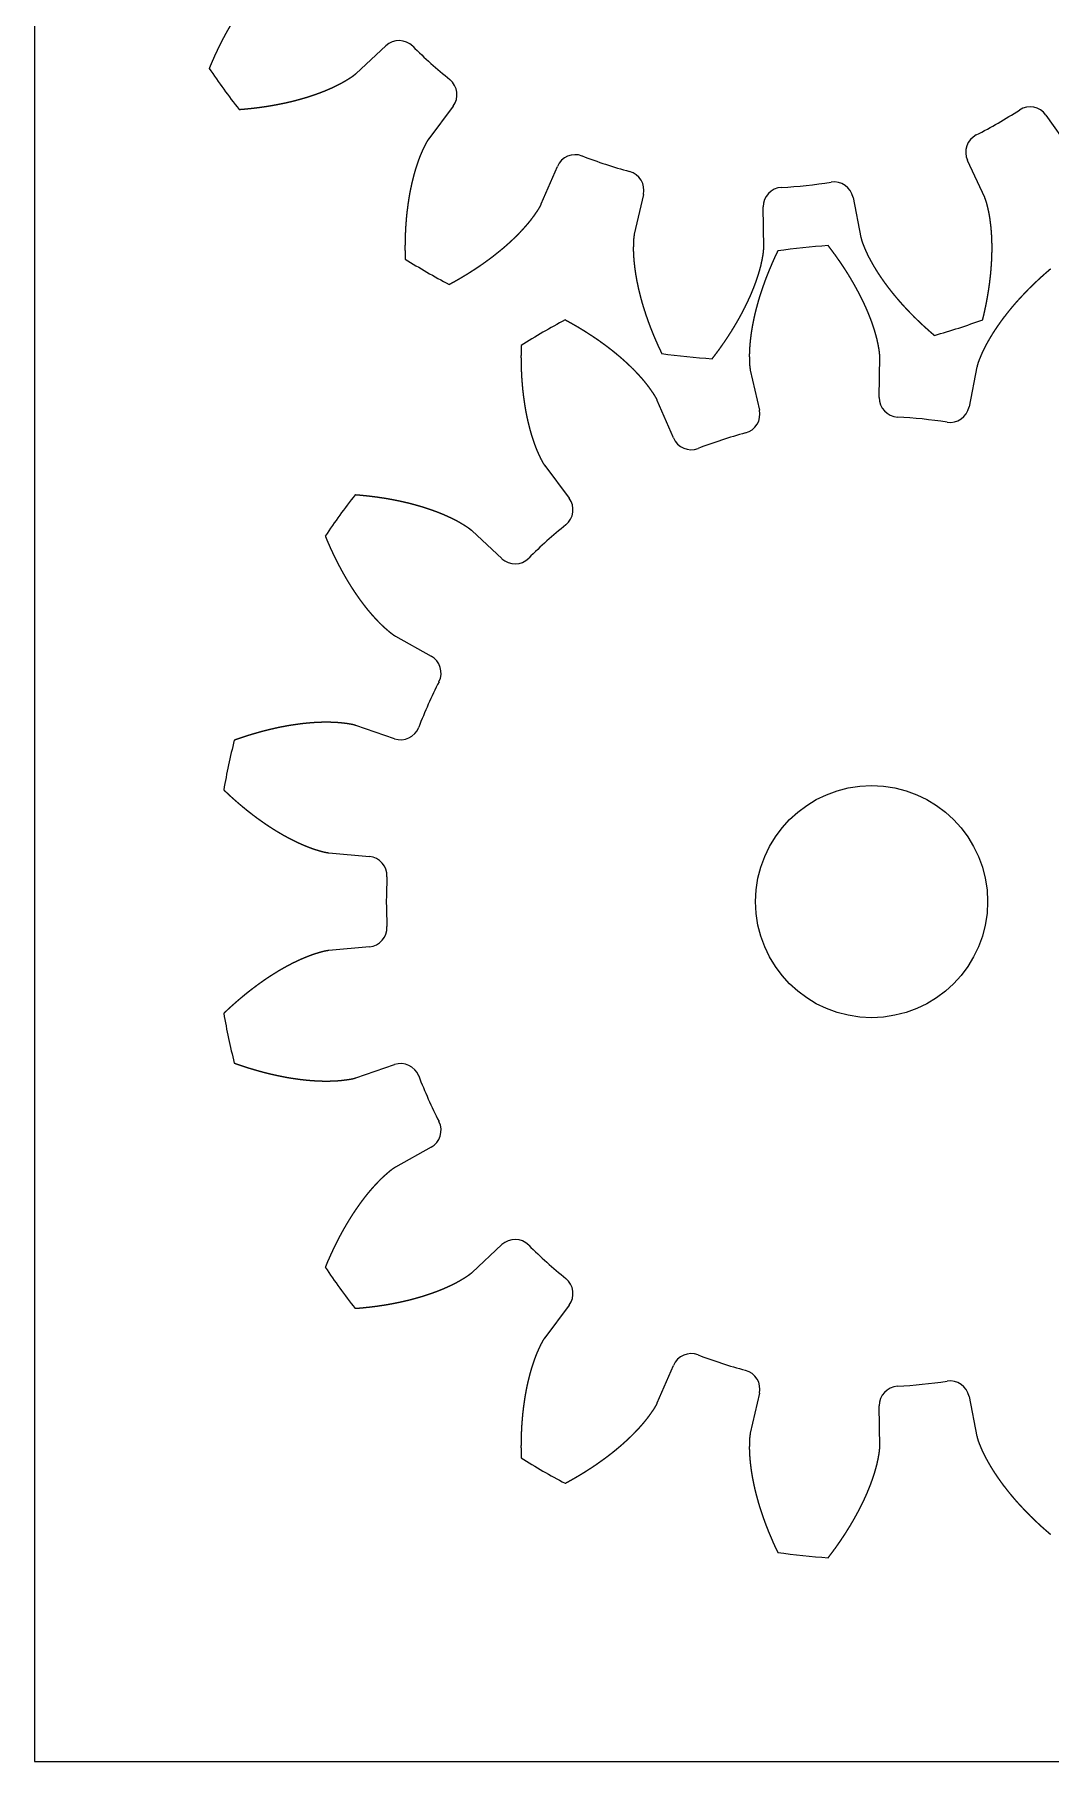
# Model space of a CAD drawing. Header units: inches. Extents: x 0 to 775, y -63 to 305.
# Drawn here: x 0 to 26.27, y 0 to 44.65 of the extents above; entities that cross this region are included whole.
import ezdxf

# ---------------------------------------------------------------- set-up
doc = ezdxf.new("R2010")
doc.units = ezdxf.units.IN
doc.header["$MEASUREMENT"] = 0

msp = doc.modelspace()

# ---------------------------------------------------------------- linework, layer by layer
at = {"color": 1}
for p, q in [((8.313, 43.645), (9.088, 44.363)), ((10.825, 42.799), (10.192, 41.953)), ((26.151, 42.569), (26.76, 41.706)), ((13.105, 40.271), (13.521, 41.242)), ((24.57, 40.442), (24.127, 41.4)), ((15.744, 40.519), (15.51, 39.489)), ((18.856, 39.138), (18.841, 40.194)), ((21.166, 40.438), (21.371, 39.402)), ((21.841, 35.269), (21.856, 36.325)), ((18.51, 35.974), (18.744, 34.944)), ((24.371, 36.061), (24.166, 35.025)), ((16.521, 34.222), (16.105, 35.192)), ((13.192, 33.51), (13.825, 32.665)), ((12.088, 31.101), (11.313, 31.818)), ((9.335, 29.097), (10.257, 28.582)), ((9.307, 26.446), (8.307, 26.787)), ((7.607, 23.496), (8.659, 23.4)), ((8.659, 21.063), (7.607, 20.967)), ((8.307, 17.677), (9.307, 18.017)), ((10.257, 15.882), (9.335, 15.367)), ((11.313, 12.645), (12.088, 13.363)), ((13.825, 11.799), (13.192, 10.953)), ((16.105, 9.271), (16.521, 10.242)), ((18.744, 9.519), (18.51, 8.489)), ((24.166, 9.438), (24.371, 8.402)), ((21.856, 8.138), (21.841, 9.194))]:
    msp.add_line(p, q, dxfattribs=at)
at = {"linetype": 'Continuous'}
msp.add_lwpolyline([(0, 0), (610, 0), (610, 305), (0, 305)], close=True, dxfattribs=at)
at = {"color": 1}
msp.add_circle((21.646, 22.232), 3, dxfattribs=at)
for centre, radius, start, end in [((9.427, 43.996), 0.5, 45.0534, 132.8103), ((18.646, 53.232), 12.549, 225.0534, 230.9466), ((18.646, 53.232), 17, 213.7877, 218.2123), ((10.424, 43.098), 0.5, 323.1897, 50.9466), ((18.646, 53.232), 12.549, 297.0534, 302.9466), ((25.743, 42.281), 0.5, 35.1897, 122.9466), ((24.581, 41.61), 0.5, 117.0534, 204.8103), ((13.981, 41.045), 0.5, 69.0534, 156.8103), ((18.646, 53.232), 12.549, 249.0534, 254.9466), ((15.257, 40.63), 0.5, 347.1897, 74.9466), ((19.341, 40.201), 0.5, 93.0534, 180.8103), ((18.646, 53.232), 12.549, 273.0534, 278.9466), ((20.675, 40.341), 0.5, 11.1897, 98.9466), ((18.646, 53.232), 17, 237.7877, 242.2123), ((21.646, 22.232), 17, 93.7877, 98.2123), ((21.646, 22.232), 17, 117.7877, 122.2123), ((18.646, 53.232), 17, 285.7877, 290.2123), ((18.646, 53.232), 17, 261.7877, 266.2123), ((18.257, 34.833), 0.5, 285.0534, 12.8103), ((22.341, 35.262), 0.5, 179.1897, 266.9466), ((23.675, 35.122), 0.5, 261.0534, 348.8103), ((21.646, 22.232), 12.549, 81.0534, 86.9466), ((16.981, 34.418), 0.5, 203.1897, 290.9466), ((21.646, 22.232), 12.549, 105.0534, 110.9466), ((21.646, 22.232), 17, 141.7877, 146.2123), ((13.424, 32.365), 0.5, 309.0534, 36.8103), ((21.646, 22.232), 12.549, 129.0534, 134.9466), ((12.427, 31.467), 0.5, 227.1897, 314.9466), ((10.013, 28.145), 0.5, 333.0534, 60.8103), ((21.646, 22.232), 12.549, 153.0534, 158.9466), ((21.646, 22.232), 17, 165.7877, 170.2123), ((9.468, 26.919), 0.5, 251.1897, 338.9466), ((8.614, 22.902), 0.5, 357.0534, 84.8103), ((21.646, 22.232), 12.549, 177.0534, 182.9466), ((8.614, 21.561), 0.5, 275.1897, 2.9466), ((21.646, 22.232), 17, 189.7877, 194.2123), ((9.468, 17.544), 0.5, 21.0534, 108.8103), ((21.646, 22.232), 12.549, 201.0534, 206.9466), ((10.013, 16.318), 0.5, 299.1897, 26.9466), ((12.427, 12.996), 0.5, 45.0534, 132.8103), ((21.646, 22.232), 12.549, 225.0534, 230.9466), ((21.646, 22.232), 17, 213.7877, 218.2123), ((13.424, 12.098), 0.5, 323.1897, 50.9466), ((16.981, 10.045), 0.5, 69.0534, 156.8103), ((21.646, 22.232), 12.549, 249.0534, 254.9466), ((18.257, 9.63), 0.5, 347.1897, 74.9466), ((21.646, 22.232), 12.549, 273.0534, 278.9466), ((23.675, 9.341), 0.5, 11.1897, 98.9466), ((22.341, 9.201), 0.5, 93.0534, 180.8103), ((21.646, 22.232), 17, 237.7877, 242.2123), ((21.646, 22.232), 17, 261.7877, 266.2123)]:
    msp.add_arc(centre, radius, start, end, dxfattribs=at)
for points in [[(6.335, 46.367), (6.328, 46.362), (6.313, 46.354), (6.291, 46.34), (6.263, 46.321), (6.228, 46.296), (6.195, 46.269), (6.161, 46.241), (6.128, 46.213), (6.096, 46.185), (6.063, 46.156), (6.031, 46.128), (5.998, 46.098), (5.967, 46.068), (5.935, 46.038), (5.905, 46.006), (5.874, 45.975), (5.844, 45.943), (5.814, 45.911), (5.784, 45.878), (5.754, 45.845), (5.725, 45.812), (5.695, 45.779), (5.666, 45.745), (5.638, 45.711), (5.609, 45.676), (5.581, 45.641), (5.553, 45.606), (5.526, 45.571), (5.498, 45.535), (5.471, 45.499), (5.444, 45.463), (5.417, 45.426), (5.39, 45.389), (5.364, 45.352), (5.338, 45.315), (5.312, 45.277), (5.286, 45.239), (5.261, 45.201), (5.235, 45.163), (5.21, 45.124), (5.186, 45.085), (5.161, 45.046), (5.136, 45.007), (5.112, 44.968), (5.088, 44.928), (5.064, 44.888), (5.041, 44.848), (5.017, 44.807), (4.994, 44.767), (4.971, 44.726), (4.948, 44.685), (4.926, 44.643), (4.904, 44.602), (4.881, 44.56), (4.859, 44.518), (4.838, 44.476), (4.816, 44.434), (4.795, 44.392), (4.774, 44.349), (4.753, 44.306), (4.732, 44.263), (4.711, 44.22), (4.691, 44.176), (4.671, 44.133), (4.651, 44.089), (4.631, 44.045), (4.612, 44.001), (4.592, 43.957), (4.573, 43.912), (4.554, 43.868), (4.539, 43.832), (4.528, 43.805), (4.521, 43.787), (4.517, 43.778)], [(5.289, 42.716), (5.298, 42.717), (5.318, 42.718), (5.347, 42.72), (5.386, 42.723), (5.434, 42.728), (5.482, 42.732), (5.53, 42.737), (5.578, 42.742), (5.626, 42.747), (5.674, 42.752), (5.722, 42.758), (5.769, 42.764), (5.817, 42.77), (5.864, 42.776), (5.911, 42.783), (5.958, 42.79), (6.005, 42.797), (6.052, 42.805), (6.099, 42.812), (6.146, 42.82), (6.192, 42.829), (6.238, 42.837), (6.285, 42.846), (6.331, 42.855), (6.377, 42.864), (6.422, 42.873), (6.468, 42.883), (6.514, 42.893), (6.559, 42.903), (6.604, 42.914), (6.649, 42.925), (6.694, 42.936), (6.739, 42.947), (6.784, 42.959), (6.828, 42.971), (6.872, 42.983), (6.916, 42.996), (6.96, 43.008), (7.004, 43.021), (7.048, 43.035), (7.091, 43.048), (7.134, 43.062), (7.177, 43.076), (7.22, 43.091), (7.263, 43.106), (7.305, 43.121), (7.348, 43.136), (7.39, 43.152), (7.432, 43.168), (7.473, 43.184), (7.515, 43.201), (7.556, 43.218), (7.597, 43.235), (7.637, 43.253), (7.678, 43.271), (7.718, 43.29), (7.758, 43.308), (7.798, 43.327), (7.837, 43.347), (7.876, 43.366), (7.915, 43.387), (7.953, 43.408), (7.991, 43.429), (8.029, 43.451), (8.066, 43.473), (8.103, 43.496), (8.14, 43.518), (8.176, 43.541), (8.212, 43.565), (8.247, 43.59), (8.274, 43.611), (8.294, 43.628), (8.306, 43.639), (8.313, 43.645)], [(10.192, 41.953), (10.187, 41.946), (10.177, 41.932), (10.162, 41.911), (10.144, 41.882), (10.123, 41.844), (10.103, 41.806), (10.084, 41.768), (10.065, 41.729), (10.047, 41.69), (10.029, 41.65), (10.011, 41.611), (9.993, 41.571), (9.977, 41.53), (9.96, 41.49), (9.945, 41.449), (9.93, 41.407), (9.915, 41.366), (9.901, 41.324), (9.887, 41.282), (9.873, 41.24), (9.859, 41.198), (9.846, 41.156), (9.834, 41.113), (9.821, 41.07), (9.81, 41.027), (9.798, 40.984), (9.787, 40.94), (9.776, 40.896), (9.765, 40.853), (9.755, 40.809), (9.745, 40.764), (9.736, 40.72), (9.726, 40.676), (9.717, 40.631), (9.708, 40.586), (9.7, 40.541), (9.692, 40.496), (9.684, 40.451), (9.677, 40.406), (9.67, 40.36), (9.663, 40.315), (9.656, 40.269), (9.65, 40.223), (9.644, 40.177), (9.638, 40.131), (9.632, 40.085), (9.627, 40.039), (9.622, 39.992), (9.617, 39.946), (9.613, 39.899), (9.609, 39.852), (9.605, 39.805), (9.602, 39.759), (9.598, 39.711), (9.595, 39.664), (9.593, 39.617), (9.59, 39.57), (9.588, 39.522), (9.586, 39.475), (9.584, 39.427), (9.583, 39.379), (9.582, 39.331), (9.581, 39.283), (9.58, 39.235), (9.58, 39.187), (9.579, 39.139), (9.58, 39.091), (9.58, 39.042), (9.581, 38.994), (9.581, 38.946), (9.582, 38.907), (9.583, 38.877), (9.584, 38.858), (9.584, 38.848)], [(10.721, 38.192), (10.729, 38.197), (10.746, 38.206), (10.772, 38.22), (10.806, 38.238), (10.849, 38.262), (10.891, 38.286), (10.933, 38.309), (10.975, 38.333), (11.016, 38.358), (11.058, 38.382), (11.099, 38.407), (11.14, 38.431), (11.181, 38.456), (11.222, 38.481), (11.262, 38.507), (11.302, 38.532), (11.342, 38.558), (11.382, 38.584), (11.422, 38.61), (11.461, 38.636), (11.5, 38.662), (11.539, 38.689), (11.578, 38.716), (11.616, 38.743), (11.654, 38.77), (11.692, 38.797), (11.73, 38.825), (11.768, 38.852), (11.805, 38.88), (11.842, 38.908), (11.879, 38.936), (11.915, 38.965), (11.951, 38.993), (11.987, 39.022), (12.023, 39.051), (12.059, 39.08), (12.094, 39.11), (12.129, 39.139), (12.164, 39.169), (12.198, 39.199), (12.232, 39.229), (12.266, 39.259), (12.299, 39.29), (12.333, 39.32), (12.366, 39.351), (12.398, 39.382), (12.431, 39.414), (12.463, 39.445), (12.494, 39.477), (12.526, 39.509), (12.557, 39.541), (12.588, 39.573), (12.618, 39.605), (12.648, 39.638), (12.677, 39.671), (12.707, 39.704), (12.735, 39.738), (12.764, 39.771), (12.792, 39.805), (12.82, 39.839), (12.847, 39.873), (12.873, 39.908), (12.899, 39.943), (12.925, 39.978), (12.95, 40.013), (12.974, 40.049), (12.999, 40.085), (13.023, 40.121), (13.046, 40.157), (13.068, 40.194), (13.084, 40.224), (13.095, 40.247), (13.102, 40.263), (13.105, 40.271)], [(24.519, 37.279), (24.522, 37.288), (24.526, 37.307), (24.533, 37.335), (24.542, 37.373), (24.553, 37.42), (24.564, 37.468), (24.574, 37.515), (24.584, 37.562), (24.594, 37.609), (24.604, 37.656), (24.613, 37.703), (24.622, 37.75), (24.631, 37.797), (24.64, 37.844), (24.648, 37.891), (24.656, 37.938), (24.663, 37.985), (24.671, 38.032), (24.678, 38.079), (24.685, 38.126), (24.691, 38.173), (24.698, 38.219), (24.704, 38.266), (24.709, 38.312), (24.715, 38.359), (24.72, 38.406), (24.725, 38.452), (24.729, 38.498), (24.734, 38.545), (24.737, 38.591), (24.741, 38.637), (24.744, 38.683), (24.747, 38.729), (24.75, 38.775), (24.753, 38.821), (24.755, 38.867), (24.756, 38.913), (24.758, 38.959), (24.759, 39.005), (24.76, 39.05), (24.76, 39.096), (24.76, 39.141), (24.76, 39.186), (24.76, 39.232), (24.759, 39.277), (24.757, 39.322), (24.756, 39.367), (24.754, 39.412), (24.752, 39.456), (24.749, 39.501), (24.746, 39.546), (24.742, 39.59), (24.739, 39.634), (24.734, 39.678), (24.73, 39.722), (24.724, 39.766), (24.719, 39.81), (24.713, 39.854), (24.707, 39.897), (24.7, 39.94), (24.693, 39.984), (24.685, 40.026), (24.676, 40.069), (24.667, 40.112), (24.657, 40.154), (24.648, 40.196), (24.637, 40.238), (24.627, 40.28), (24.615, 40.321), (24.602, 40.362), (24.591, 40.394), (24.581, 40.418), (24.574, 40.434), (24.57, 40.442)], [(15.51, 39.489), (15.508, 39.481), (15.505, 39.464), (15.5, 39.439), (15.495, 39.405), (15.491, 39.362), (15.489, 39.319), (15.487, 39.276), (15.486, 39.233), (15.485, 39.19), (15.484, 39.146), (15.484, 39.103), (15.484, 39.059), (15.485, 39.016), (15.487, 38.972), (15.49, 38.928), (15.493, 38.885), (15.496, 38.841), (15.5, 38.797), (15.504, 38.753), (15.509, 38.709), (15.514, 38.665), (15.519, 38.62), (15.525, 38.576), (15.531, 38.532), (15.538, 38.488), (15.545, 38.444), (15.552, 38.399), (15.56, 38.355), (15.568, 38.311), (15.577, 38.266), (15.586, 38.222), (15.595, 38.178), (15.604, 38.133), (15.614, 38.089), (15.624, 38.044), (15.635, 38), (15.646, 37.956), (15.657, 37.911), (15.669, 37.867), (15.681, 37.822), (15.693, 37.778), (15.705, 37.733), (15.718, 37.689), (15.731, 37.644), (15.745, 37.6), (15.759, 37.555), (15.773, 37.511), (15.787, 37.467), (15.802, 37.422), (15.817, 37.378), (15.832, 37.333), (15.848, 37.289), (15.864, 37.245), (15.88, 37.2), (15.896, 37.156), (15.913, 37.112), (15.93, 37.067), (15.947, 37.023), (15.965, 36.979), (15.982, 36.935), (16.001, 36.89), (16.019, 36.846), (16.038, 36.802), (16.057, 36.758), (16.076, 36.714), (16.095, 36.67), (16.115, 36.626), (16.135, 36.582), (16.155, 36.538), (16.176, 36.494), (16.192, 36.459), (16.205, 36.432), (16.213, 36.415), (16.218, 36.406)], [(21.371, 39.402), (21.372, 39.394), (21.376, 39.377), (21.382, 39.352), (21.392, 39.319), (21.405, 39.278), (21.42, 39.238), (21.436, 39.198), (21.453, 39.158), (21.469, 39.118), (21.486, 39.078), (21.504, 39.038), (21.522, 38.999), (21.541, 38.959), (21.56, 38.92), (21.58, 38.881), (21.601, 38.842), (21.622, 38.804), (21.643, 38.765), (21.665, 38.727), (21.687, 38.688), (21.709, 38.65), (21.732, 38.612), (21.755, 38.574), (21.779, 38.536), (21.803, 38.498), (21.828, 38.461), (21.852, 38.423), (21.878, 38.386), (21.903, 38.349), (21.929, 38.312), (21.955, 38.275), (21.982, 38.238), (22.008, 38.201), (22.035, 38.165), (22.063, 38.128), (22.091, 38.092), (22.119, 38.056), (22.147, 38.02), (22.176, 37.984), (22.205, 37.948), (22.234, 37.913), (22.263, 37.877), (22.293, 37.842), (22.323, 37.807), (22.354, 37.771), (22.384, 37.736), (22.415, 37.702), (22.447, 37.667), (22.478, 37.632), (22.51, 37.598), (22.542, 37.563), (22.574, 37.529), (22.607, 37.495), (22.639, 37.461), (22.672, 37.427), (22.706, 37.394), (22.739, 37.36), (22.773, 37.327), (22.807, 37.293), (22.841, 37.26), (22.876, 37.227), (22.911, 37.194), (22.946, 37.162), (22.981, 37.129), (23.016, 37.096), (23.052, 37.064), (23.088, 37.032), (23.124, 37), (23.161, 36.968), (23.197, 36.936), (23.227, 36.911), (23.249, 36.892), (23.264, 36.879), (23.271, 36.873)], [(17.523, 36.269), (17.529, 36.276), (17.541, 36.292), (17.559, 36.315), (17.582, 36.346), (17.611, 36.385), (17.64, 36.423), (17.669, 36.462), (17.698, 36.501), (17.726, 36.54), (17.754, 36.58), (17.781, 36.619), (17.809, 36.658), (17.836, 36.697), (17.863, 36.737), (17.889, 36.777), (17.916, 36.816), (17.942, 36.856), (17.968, 36.896), (17.993, 36.936), (18.019, 36.975), (18.044, 37.016), (18.068, 37.056), (18.093, 37.096), (18.117, 37.136), (18.141, 37.176), (18.164, 37.217), (18.188, 37.257), (18.211, 37.298), (18.234, 37.338), (18.256, 37.379), (18.278, 37.42), (18.3, 37.461), (18.321, 37.501), (18.343, 37.542), (18.363, 37.583), (18.384, 37.625), (18.404, 37.666), (18.424, 37.707), (18.444, 37.748), (18.463, 37.789), (18.482, 37.831), (18.501, 37.872), (18.519, 37.914), (18.537, 37.955), (18.554, 37.997), (18.571, 38.039), (18.588, 38.08), (18.605, 38.122), (18.621, 38.164), (18.637, 38.206), (18.652, 38.248), (18.667, 38.29), (18.681, 38.332), (18.695, 38.374), (18.709, 38.416), (18.722, 38.458), (18.735, 38.5), (18.747, 38.542), (18.759, 38.585), (18.771, 38.627), (18.782, 38.669), (18.792, 38.712), (18.801, 38.754), (18.81, 38.797), (18.819, 38.839), (18.827, 38.882), (18.834, 38.924), (18.842, 38.967), (18.848, 39.009), (18.853, 39.052), (18.855, 39.086), (18.856, 39.112), (18.856, 39.129), (18.856, 39.138)], [(19.218, 39.057), (19.213, 39.049), (19.205, 39.031), (19.192, 39.005), (19.176, 38.97), (19.155, 38.926), (19.135, 38.882), (19.115, 38.838), (19.095, 38.794), (19.076, 38.749), (19.057, 38.705), (19.038, 38.661), (19.019, 38.617), (19.001, 38.573), (18.982, 38.529), (18.965, 38.484), (18.947, 38.44), (18.93, 38.396), (18.913, 38.352), (18.896, 38.307), (18.88, 38.263), (18.864, 38.219), (18.848, 38.174), (18.832, 38.13), (18.817, 38.085), (18.802, 38.041), (18.787, 37.997), (18.773, 37.952), (18.759, 37.908), (18.745, 37.863), (18.731, 37.819), (18.718, 37.774), (18.705, 37.73), (18.693, 37.686), (18.681, 37.641), (18.669, 37.597), (18.657, 37.552), (18.646, 37.508), (18.635, 37.463), (18.624, 37.419), (18.614, 37.374), (18.604, 37.33), (18.595, 37.286), (18.586, 37.241), (18.577, 37.197), (18.568, 37.153), (18.56, 37.108), (18.552, 37.064), (18.545, 37.02), (18.538, 36.975), (18.531, 36.931), (18.525, 36.887), (18.519, 36.843), (18.514, 36.799), (18.509, 36.755), (18.504, 36.711), (18.5, 36.667), (18.496, 36.623), (18.493, 36.579), (18.49, 36.535), (18.487, 36.491), (18.485, 36.447), (18.484, 36.404), (18.484, 36.36), (18.484, 36.317), (18.485, 36.273), (18.486, 36.23), (18.487, 36.187), (18.489, 36.144), (18.491, 36.101), (18.495, 36.058), (18.5, 36.024), (18.505, 35.999), (18.508, 35.982), (18.51, 35.974)], [(21.856, 36.325), (21.856, 36.334), (21.856, 36.351), (21.855, 36.377), (21.853, 36.411), (21.848, 36.454), (21.842, 36.496), (21.834, 36.539), (21.827, 36.581), (21.819, 36.624), (21.81, 36.666), (21.801, 36.709), (21.792, 36.751), (21.782, 36.794), (21.771, 36.836), (21.759, 36.879), (21.747, 36.921), (21.735, 36.963), (21.722, 37.005), (21.709, 37.047), (21.695, 37.09), (21.681, 37.132), (21.667, 37.174), (21.652, 37.216), (21.637, 37.258), (21.621, 37.299), (21.605, 37.341), (21.588, 37.383), (21.571, 37.425), (21.554, 37.466), (21.537, 37.508), (21.519, 37.55), (21.501, 37.591), (21.482, 37.632), (21.463, 37.674), (21.444, 37.715), (21.424, 37.756), (21.404, 37.798), (21.384, 37.839), (21.363, 37.88), (21.343, 37.921), (21.321, 37.962), (21.3, 38.003), (21.278, 38.043), (21.256, 38.084), (21.234, 38.125), (21.211, 38.165), (21.188, 38.206), (21.164, 38.246), (21.141, 38.287), (21.117, 38.327), (21.093, 38.367), (21.068, 38.408), (21.044, 38.448), (21.019, 38.488), (20.993, 38.528), (20.968, 38.568), (20.942, 38.607), (20.916, 38.647), (20.889, 38.687), (20.863, 38.726), (20.836, 38.766), (20.809, 38.805), (20.781, 38.844), (20.754, 38.884), (20.726, 38.923), (20.698, 38.962), (20.669, 39.001), (20.64, 39.04), (20.611, 39.079), (20.582, 39.117), (20.559, 39.148), (20.541, 39.171), (20.529, 39.187), (20.523, 39.194)], [(26.271, 38.59), (26.264, 38.584), (26.249, 38.571), (26.227, 38.552), (26.197, 38.527), (26.161, 38.495), (26.124, 38.463), (26.088, 38.431), (26.052, 38.399), (26.016, 38.367), (25.981, 38.334), (25.946, 38.302), (25.911, 38.269), (25.876, 38.236), (25.841, 38.203), (25.807, 38.17), (25.773, 38.137), (25.739, 38.103), (25.706, 38.07), (25.672, 38.036), (25.639, 38.002), (25.607, 37.968), (25.574, 37.934), (25.542, 37.9), (25.51, 37.865), (25.478, 37.831), (25.447, 37.796), (25.415, 37.762), (25.384, 37.727), (25.354, 37.692), (25.323, 37.657), (25.293, 37.621), (25.263, 37.586), (25.234, 37.551), (25.205, 37.515), (25.176, 37.479), (25.147, 37.443), (25.119, 37.407), (25.091, 37.371), (25.063, 37.335), (25.035, 37.298), (25.008, 37.262), (24.982, 37.225), (24.955, 37.188), (24.929, 37.151), (24.903, 37.114), (24.878, 37.077), (24.852, 37.04), (24.828, 37.002), (24.803, 36.965), (24.779, 36.927), (24.755, 36.889), (24.732, 36.851), (24.709, 36.813), (24.687, 36.775), (24.665, 36.737), (24.643, 36.698), (24.622, 36.66), (24.601, 36.621), (24.58, 36.582), (24.56, 36.543), (24.541, 36.504), (24.522, 36.464), (24.504, 36.425), (24.486, 36.385), (24.469, 36.345), (24.453, 36.305), (24.436, 36.265), (24.42, 36.225), (24.405, 36.185), (24.392, 36.144), (24.382, 36.111), (24.376, 36.086), (24.372, 36.07), (24.371, 36.061)], [(16.105, 35.192), (16.102, 35.2), (16.095, 35.216), (16.084, 35.239), (16.068, 35.27), (16.046, 35.306), (16.023, 35.343), (15.999, 35.378), (15.974, 35.414), (15.95, 35.45), (15.925, 35.485), (15.899, 35.52), (15.873, 35.555), (15.847, 35.59), (15.82, 35.624), (15.792, 35.658), (15.764, 35.692), (15.735, 35.726), (15.707, 35.759), (15.677, 35.792), (15.648, 35.825), (15.618, 35.858), (15.588, 35.89), (15.557, 35.923), (15.526, 35.955), (15.494, 35.987), (15.463, 36.018), (15.431, 36.05), (15.398, 36.081), (15.366, 36.112), (15.333, 36.143), (15.299, 36.174), (15.266, 36.204), (15.232, 36.234), (15.198, 36.264), (15.164, 36.294), (15.129, 36.324), (15.094, 36.354), (15.059, 36.383), (15.023, 36.412), (14.987, 36.441), (14.951, 36.47), (14.915, 36.498), (14.879, 36.527), (14.842, 36.555), (14.805, 36.583), (14.768, 36.611), (14.73, 36.639), (14.692, 36.666), (14.654, 36.693), (14.616, 36.721), (14.578, 36.747), (14.539, 36.774), (14.5, 36.801), (14.461, 36.827), (14.422, 36.853), (14.382, 36.879), (14.342, 36.905), (14.302, 36.931), (14.262, 36.956), (14.222, 36.982), (14.181, 37.007), (14.14, 37.032), (14.099, 37.057), (14.058, 37.081), (14.016, 37.106), (13.975, 37.13), (13.933, 37.154), (13.891, 37.178), (13.849, 37.201), (13.806, 37.225), (13.772, 37.243), (13.746, 37.257), (13.729, 37.267), (13.721, 37.271)], [(12.584, 36.615), (12.584, 36.605), (12.583, 36.586), (12.582, 36.557), (12.581, 36.518), (12.581, 36.469), (12.58, 36.421), (12.58, 36.372), (12.579, 36.324), (12.58, 36.276), (12.58, 36.228), (12.581, 36.18), (12.582, 36.132), (12.583, 36.084), (12.584, 36.036), (12.586, 35.989), (12.588, 35.941), (12.59, 35.894), (12.593, 35.846), (12.595, 35.799), (12.598, 35.752), (12.602, 35.705), (12.605, 35.658), (12.609, 35.611), (12.613, 35.564), (12.617, 35.517), (12.622, 35.471), (12.627, 35.424), (12.632, 35.378), (12.638, 35.332), (12.644, 35.286), (12.65, 35.24), (12.656, 35.194), (12.663, 35.148), (12.67, 35.103), (12.677, 35.057), (12.684, 35.012), (12.692, 34.967), (12.7, 34.922), (12.708, 34.877), (12.717, 34.832), (12.726, 34.788), (12.736, 34.743), (12.745, 34.699), (12.755, 34.655), (12.765, 34.611), (12.776, 34.567), (12.787, 34.523), (12.798, 34.48), (12.81, 34.436), (12.821, 34.393), (12.834, 34.35), (12.846, 34.308), (12.859, 34.265), (12.873, 34.223), (12.887, 34.181), (12.901, 34.139), (12.915, 34.097), (12.93, 34.056), (12.945, 34.015), (12.96, 33.974), (12.977, 33.933), (12.993, 33.893), (13.011, 33.853), (13.029, 33.813), (13.047, 33.774), (13.065, 33.735), (13.084, 33.696), (13.103, 33.657), (13.123, 33.619), (13.144, 33.581), (13.162, 33.552), (13.177, 33.531), (13.187, 33.517), (13.192, 33.51)], [(11.313, 31.818), (11.306, 31.824), (11.294, 31.836), (11.274, 31.852), (11.247, 31.873), (11.212, 31.898), (11.176, 31.922), (11.14, 31.945), (11.103, 31.968), (11.066, 31.99), (11.029, 32.012), (10.991, 32.034), (10.953, 32.056), (10.915, 32.077), (10.876, 32.097), (10.837, 32.117), (10.798, 32.136), (10.758, 32.155), (10.718, 32.174), (10.678, 32.192), (10.637, 32.21), (10.597, 32.228), (10.556, 32.245), (10.515, 32.262), (10.473, 32.279), (10.432, 32.295), (10.39, 32.311), (10.348, 32.327), (10.305, 32.342), (10.263, 32.358), (10.22, 32.372), (10.177, 32.387), (10.134, 32.401), (10.091, 32.415), (10.048, 32.429), (10.004, 32.442), (9.96, 32.455), (9.916, 32.468), (9.872, 32.48), (9.828, 32.492), (9.784, 32.504), (9.739, 32.516), (9.694, 32.527), (9.649, 32.538), (9.604, 32.549), (9.559, 32.56), (9.514, 32.57), (9.468, 32.58), (9.422, 32.59), (9.377, 32.599), (9.331, 32.609), (9.285, 32.618), (9.238, 32.626), (9.192, 32.635), (9.146, 32.643), (9.099, 32.651), (9.052, 32.659), (9.005, 32.666), (8.958, 32.673), (8.911, 32.68), (8.864, 32.687), (8.817, 32.693), (8.769, 32.699), (8.722, 32.705), (8.674, 32.711), (8.626, 32.716), (8.578, 32.722), (8.53, 32.727), (8.482, 32.731), (8.434, 32.736), (8.386, 32.74), (8.347, 32.743), (8.318, 32.745), (8.298, 32.747), (8.289, 32.747)], [(7.517, 31.686), (7.521, 31.677), (7.528, 31.659), (7.539, 31.632), (7.554, 31.596), (7.573, 31.551), (7.592, 31.507), (7.612, 31.462), (7.631, 31.418), (7.651, 31.374), (7.671, 31.33), (7.691, 31.287), (7.711, 31.243), (7.732, 31.2), (7.753, 31.157), (7.774, 31.114), (7.795, 31.072), (7.816, 31.029), (7.838, 30.987), (7.859, 30.945), (7.881, 30.903), (7.904, 30.861), (7.926, 30.82), (7.948, 30.779), (7.971, 30.737), (7.994, 30.697), (8.017, 30.656), (8.041, 30.616), (8.064, 30.575), (8.088, 30.535), (8.112, 30.496), (8.136, 30.456), (8.161, 30.417), (8.186, 30.378), (8.21, 30.339), (8.235, 30.3), (8.261, 30.262), (8.286, 30.224), (8.312, 30.186), (8.338, 30.148), (8.364, 30.111), (8.39, 30.074), (8.417, 30.037), (8.444, 30.001), (8.471, 29.964), (8.498, 29.928), (8.526, 29.893), (8.553, 29.857), (8.581, 29.822), (8.609, 29.787), (8.638, 29.753), (8.666, 29.718), (8.695, 29.685), (8.725, 29.651), (8.754, 29.618), (8.784, 29.585), (8.814, 29.552), (8.844, 29.52), (8.874, 29.488), (8.905, 29.457), (8.935, 29.426), (8.967, 29.395), (8.998, 29.365), (9.031, 29.336), (9.063, 29.307), (9.096, 29.278), (9.128, 29.25), (9.161, 29.222), (9.195, 29.195), (9.228, 29.168), (9.263, 29.142), (9.291, 29.123), (9.313, 29.109), (9.328, 29.101), (9.335, 29.097)], [(8.307, 26.787), (8.299, 26.789), (8.282, 26.795), (8.258, 26.802), (8.224, 26.81), (8.182, 26.819), (8.14, 26.826), (8.097, 26.832), (8.054, 26.838), (8.011, 26.843), (7.968, 26.848), (7.925, 26.853), (7.882, 26.857), (7.838, 26.861), (7.795, 26.864), (7.751, 26.866), (7.707, 26.867), (7.663, 26.869), (7.619, 26.869), (7.575, 26.87), (7.53, 26.87), (7.486, 26.87), (7.442, 26.869), (7.397, 26.868), (7.353, 26.866), (7.308, 26.864), (7.263, 26.862), (7.218, 26.859), (7.173, 26.856), (7.129, 26.852), (7.084, 26.848), (7.038, 26.844), (6.993, 26.84), (6.948, 26.835), (6.903, 26.83), (6.858, 26.824), (6.812, 26.818), (6.767, 26.812), (6.722, 26.805), (6.676, 26.798), (6.631, 26.791), (6.585, 26.784), (6.54, 26.776), (6.494, 26.768), (6.449, 26.759), (6.403, 26.751), (6.357, 26.742), (6.312, 26.732), (6.266, 26.723), (6.22, 26.713), (6.175, 26.702), (6.129, 26.692), (6.083, 26.681), (6.037, 26.67), (5.992, 26.658), (5.946, 26.647), (5.9, 26.635), (5.854, 26.623), (5.808, 26.61), (5.762, 26.597), (5.717, 26.584), (5.671, 26.571), (5.625, 26.557), (5.579, 26.543), (5.533, 26.529), (5.487, 26.514), (5.441, 26.5), (5.396, 26.485), (5.35, 26.469), (5.304, 26.454), (5.258, 26.438), (5.221, 26.425), (5.194, 26.415), (5.175, 26.409), (5.166, 26.405)], [(4.893, 25.122), (4.9, 25.115), (4.914, 25.101), (4.936, 25.081), (4.964, 25.055), (4.999, 25.022), (5.035, 24.989), (5.071, 24.956), (5.106, 24.924), (5.142, 24.892), (5.178, 24.86), (5.214, 24.828), (5.251, 24.797), (5.287, 24.765), (5.323, 24.735), (5.36, 24.704), (5.397, 24.674), (5.433, 24.643), (5.47, 24.614), (5.507, 24.584), (5.544, 24.555), (5.582, 24.526), (5.619, 24.497), (5.656, 24.468), (5.694, 24.44), (5.731, 24.412), (5.769, 24.384), (5.807, 24.357), (5.845, 24.33), (5.883, 24.303), (5.921, 24.277), (5.959, 24.25), (5.997, 24.224), (6.036, 24.199), (6.074, 24.173), (6.113, 24.148), (6.152, 24.124), (6.19, 24.099), (6.229, 24.075), (6.268, 24.051), (6.307, 24.028), (6.347, 24.005), (6.386, 23.982), (6.425, 23.959), (6.465, 23.937), (6.504, 23.915), (6.544, 23.894), (6.584, 23.873), (6.623, 23.852), (6.663, 23.832), (6.703, 23.812), (6.743, 23.792), (6.784, 23.773), (6.824, 23.754), (6.864, 23.736), (6.905, 23.718), (6.945, 23.7), (6.986, 23.683), (7.027, 23.666), (7.067, 23.65), (7.108, 23.634), (7.149, 23.619), (7.19, 23.604), (7.232, 23.59), (7.273, 23.577), (7.315, 23.564), (7.356, 23.552), (7.397, 23.54), (7.439, 23.528), (7.481, 23.517), (7.522, 23.508), (7.556, 23.502), (7.582, 23.498), (7.599, 23.497), (7.607, 23.496)], [(7.607, 20.967), (7.599, 20.967), (7.582, 20.965), (7.556, 20.961), (7.522, 20.955), (7.481, 20.946), (7.439, 20.935), (7.397, 20.923), (7.356, 20.911), (7.315, 20.899), (7.273, 20.886), (7.232, 20.873), (7.19, 20.859), (7.149, 20.844), (7.108, 20.829), (7.067, 20.813), (7.027, 20.797), (6.986, 20.78), (6.945, 20.763), (6.905, 20.746), (6.864, 20.728), (6.824, 20.709), (6.784, 20.69), (6.743, 20.671), (6.703, 20.652), (6.663, 20.632), (6.623, 20.611), (6.584, 20.591), (6.544, 20.569), (6.504, 20.548), (6.465, 20.526), (6.425, 20.504), (6.386, 20.482), (6.347, 20.459), (6.307, 20.436), (6.268, 20.412), (6.229, 20.388), (6.19, 20.364), (6.152, 20.34), (6.113, 20.315), (6.074, 20.29), (6.036, 20.265), (5.997, 20.239), (5.959, 20.213), (5.921, 20.187), (5.883, 20.16), (5.845, 20.133), (5.807, 20.106), (5.769, 20.079), (5.731, 20.051), (5.694, 20.023), (5.656, 19.995), (5.619, 19.966), (5.582, 19.938), (5.544, 19.909), (5.507, 19.879), (5.47, 19.85), (5.433, 19.82), (5.397, 19.79), (5.36, 19.759), (5.323, 19.729), (5.287, 19.698), (5.251, 19.667), (5.214, 19.635), (5.178, 19.604), (5.142, 19.572), (5.106, 19.54), (5.071, 19.507), (5.035, 19.475), (4.999, 19.442), (4.964, 19.409), (4.936, 19.382), (4.914, 19.362), (4.9, 19.348), (4.893, 19.342)], [(5.166, 18.058), (5.175, 18.055), (5.194, 18.048), (5.221, 18.038), (5.258, 18.025), (5.304, 18.01), (5.35, 17.994), (5.396, 17.979), (5.441, 17.964), (5.487, 17.949), (5.533, 17.934), (5.579, 17.92), (5.625, 17.906), (5.671, 17.893), (5.717, 17.879), (5.762, 17.866), (5.808, 17.853), (5.854, 17.841), (5.9, 17.828), (5.946, 17.816), (5.992, 17.805), (6.037, 17.793), (6.083, 17.782), (6.129, 17.771), (6.175, 17.761), (6.22, 17.751), (6.266, 17.741), (6.312, 17.731), (6.357, 17.722), (6.403, 17.713), (6.449, 17.704), (6.494, 17.695), (6.54, 17.687), (6.585, 17.679), (6.631, 17.672), (6.676, 17.665), (6.722, 17.658), (6.767, 17.651), (6.812, 17.645), (6.858, 17.639), (6.903, 17.634), (6.948, 17.628), (6.993, 17.624), (7.038, 17.619), (7.084, 17.615), (7.129, 17.611), (7.173, 17.608), (7.218, 17.604), (7.263, 17.602), (7.308, 17.599), (7.353, 17.597), (7.397, 17.596), (7.442, 17.594), (7.486, 17.594), (7.53, 17.593), (7.575, 17.593), (7.619, 17.594), (7.663, 17.595), (7.707, 17.596), (7.751, 17.598), (7.795, 17.6), (7.838, 17.603), (7.882, 17.606), (7.925, 17.61), (7.968, 17.615), (8.011, 17.62), (8.054, 17.626), (8.097, 17.631), (8.14, 17.638), (8.182, 17.645), (8.224, 17.653), (8.258, 17.661), (8.282, 17.669), (8.299, 17.674), (8.307, 17.677)], [(9.335, 15.367), (9.328, 15.362), (9.313, 15.354), (9.291, 15.34), (9.263, 15.321), (9.228, 15.296), (9.195, 15.269), (9.161, 15.241), (9.128, 15.213), (9.096, 15.185), (9.063, 15.156), (9.031, 15.128), (8.998, 15.098), (8.967, 15.068), (8.935, 15.038), (8.905, 15.006), (8.874, 14.975), (8.844, 14.943), (8.814, 14.911), (8.784, 14.878), (8.754, 14.845), (8.725, 14.812), (8.695, 14.779), (8.666, 14.745), (8.638, 14.711), (8.609, 14.676), (8.581, 14.641), (8.553, 14.606), (8.526, 14.571), (8.498, 14.535), (8.471, 14.499), (8.444, 14.463), (8.417, 14.426), (8.39, 14.389), (8.364, 14.352), (8.338, 14.315), (8.312, 14.277), (8.286, 14.239), (8.261, 14.201), (8.235, 14.163), (8.21, 14.124), (8.186, 14.085), (8.161, 14.046), (8.136, 14.007), (8.112, 13.968), (8.088, 13.928), (8.064, 13.888), (8.041, 13.848), (8.017, 13.807), (7.994, 13.767), (7.971, 13.726), (7.948, 13.685), (7.926, 13.643), (7.904, 13.602), (7.881, 13.56), (7.859, 13.518), (7.838, 13.476), (7.816, 13.434), (7.795, 13.392), (7.774, 13.349), (7.753, 13.306), (7.732, 13.263), (7.711, 13.22), (7.691, 13.176), (7.671, 13.133), (7.651, 13.089), (7.631, 13.045), (7.612, 13.001), (7.592, 12.957), (7.573, 12.912), (7.554, 12.868), (7.539, 12.832), (7.528, 12.805), (7.521, 12.787), (7.517, 12.778)], [(8.289, 11.716), (8.298, 11.717), (8.318, 11.718), (8.347, 11.72), (8.386, 11.723), (8.434, 11.728), (8.482, 11.732), (8.53, 11.737), (8.578, 11.742), (8.626, 11.747), (8.674, 11.752), (8.722, 11.758), (8.769, 11.764), (8.817, 11.77), (8.864, 11.776), (8.911, 11.783), (8.958, 11.79), (9.005, 11.797), (9.052, 11.805), (9.099, 11.812), (9.146, 11.82), (9.192, 11.829), (9.238, 11.837), (9.285, 11.846), (9.331, 11.855), (9.377, 11.864), (9.422, 11.873), (9.468, 11.883), (9.514, 11.893), (9.559, 11.903), (9.604, 11.914), (9.649, 11.925), (9.694, 11.936), (9.739, 11.947), (9.784, 11.959), (9.828, 11.971), (9.872, 11.983), (9.916, 11.996), (9.96, 12.008), (10.004, 12.021), (10.048, 12.035), (10.091, 12.048), (10.134, 12.062), (10.177, 12.076), (10.22, 12.091), (10.263, 12.106), (10.305, 12.121), (10.348, 12.136), (10.39, 12.152), (10.432, 12.168), (10.473, 12.184), (10.515, 12.201), (10.556, 12.218), (10.597, 12.235), (10.637, 12.253), (10.678, 12.271), (10.718, 12.29), (10.758, 12.308), (10.798, 12.327), (10.837, 12.347), (10.876, 12.366), (10.915, 12.387), (10.953, 12.408), (10.991, 12.429), (11.029, 12.451), (11.066, 12.473), (11.103, 12.496), (11.14, 12.518), (11.176, 12.541), (11.212, 12.565), (11.247, 12.59), (11.274, 12.611), (11.294, 12.628), (11.306, 12.639), (11.313, 12.645)], [(13.192, 10.953), (13.187, 10.946), (13.177, 10.932), (13.162, 10.911), (13.144, 10.882), (13.123, 10.844), (13.103, 10.806), (13.084, 10.768), (13.065, 10.729), (13.047, 10.69), (13.029, 10.65), (13.011, 10.611), (12.993, 10.571), (12.977, 10.53), (12.96, 10.49), (12.945, 10.449), (12.93, 10.407), (12.915, 10.366), (12.901, 10.324), (12.887, 10.282), (12.873, 10.24), (12.859, 10.198), (12.846, 10.156), (12.834, 10.113), (12.821, 10.07), (12.81, 10.027), (12.798, 9.984), (12.787, 9.94), (12.776, 9.896), (12.765, 9.853), (12.755, 9.809), (12.745, 9.764), (12.736, 9.72), (12.726, 9.676), (12.717, 9.631), (12.708, 9.586), (12.7, 9.541), (12.692, 9.496), (12.684, 9.451), (12.677, 9.406), (12.67, 9.36), (12.663, 9.315), (12.656, 9.269), (12.65, 9.223), (12.644, 9.177), (12.638, 9.131), (12.632, 9.085), (12.627, 9.039), (12.622, 8.992), (12.617, 8.946), (12.613, 8.899), (12.609, 8.852), (12.605, 8.805), (12.602, 8.759), (12.598, 8.711), (12.595, 8.664), (12.593, 8.617), (12.59, 8.57), (12.588, 8.522), (12.586, 8.475), (12.584, 8.427), (12.583, 8.379), (12.582, 8.331), (12.581, 8.283), (12.58, 8.235), (12.58, 8.187), (12.579, 8.139), (12.58, 8.091), (12.58, 8.042), (12.581, 7.994), (12.581, 7.946), (12.582, 7.907), (12.583, 7.877), (12.584, 7.858), (12.584, 7.848)], [(13.721, 7.192), (13.729, 7.197), (13.746, 7.206), (13.772, 7.22), (13.806, 7.238), (13.849, 7.262), (13.891, 7.286), (13.933, 7.309), (13.975, 7.333), (14.016, 7.358), (14.058, 7.382), (14.099, 7.407), (14.14, 7.431), (14.181, 7.456), (14.222, 7.481), (14.262, 7.507), (14.302, 7.532), (14.342, 7.558), (14.382, 7.584), (14.422, 7.61), (14.461, 7.636), (14.5, 7.662), (14.539, 7.689), (14.578, 7.716), (14.616, 7.743), (14.654, 7.77), (14.692, 7.797), (14.73, 7.825), (14.768, 7.852), (14.805, 7.88), (14.842, 7.908), (14.879, 7.936), (14.915, 7.965), (14.951, 7.993), (14.987, 8.022), (15.023, 8.051), (15.059, 8.08), (15.094, 8.11), (15.129, 8.139), (15.164, 8.169), (15.198, 8.199), (15.232, 8.229), (15.266, 8.259), (15.299, 8.29), (15.333, 8.32), (15.366, 8.351), (15.398, 8.382), (15.431, 8.414), (15.463, 8.445), (15.494, 8.477), (15.526, 8.509), (15.557, 8.541), (15.588, 8.573), (15.618, 8.605), (15.648, 8.638), (15.677, 8.671), (15.707, 8.704), (15.735, 8.738), (15.764, 8.771), (15.792, 8.805), (15.82, 8.839), (15.847, 8.873), (15.873, 8.908), (15.899, 8.943), (15.925, 8.978), (15.95, 9.013), (15.974, 9.049), (15.999, 9.085), (16.023, 9.121), (16.046, 9.157), (16.068, 9.194), (16.084, 9.224), (16.095, 9.247), (16.102, 9.263), (16.105, 9.271)], [(18.51, 8.489), (18.508, 8.481), (18.505, 8.464), (18.5, 8.439), (18.495, 8.405), (18.491, 8.362), (18.489, 8.319), (18.487, 8.276), (18.486, 8.233), (18.485, 8.19), (18.484, 8.146), (18.484, 8.103), (18.484, 8.059), (18.485, 8.016), (18.487, 7.972), (18.49, 7.928), (18.493, 7.885), (18.496, 7.841), (18.5, 7.797), (18.504, 7.753), (18.509, 7.709), (18.514, 7.665), (18.519, 7.62), (18.525, 7.576), (18.531, 7.532), (18.538, 7.488), (18.545, 7.444), (18.552, 7.399), (18.56, 7.355), (18.568, 7.311), (18.577, 7.266), (18.586, 7.222), (18.595, 7.178), (18.604, 7.133), (18.614, 7.089), (18.624, 7.044), (18.635, 7), (18.646, 6.956), (18.657, 6.911), (18.669, 6.867), (18.681, 6.822), (18.693, 6.778), (18.705, 6.733), (18.718, 6.689), (18.731, 6.644), (18.745, 6.6), (18.759, 6.555), (18.773, 6.511), (18.787, 6.467), (18.802, 6.422), (18.817, 6.378), (18.832, 6.333), (18.848, 6.289), (18.864, 6.245), (18.88, 6.2), (18.896, 6.156), (18.913, 6.112), (18.93, 6.067), (18.947, 6.023), (18.965, 5.979), (18.982, 5.935), (19.001, 5.89), (19.019, 5.846), (19.038, 5.802), (19.057, 5.758), (19.076, 5.714), (19.095, 5.67), (19.115, 5.626), (19.135, 5.582), (19.155, 5.538), (19.176, 5.494), (19.192, 5.459), (19.205, 5.432), (19.213, 5.415), (19.218, 5.406)], [(20.523, 5.269), (20.529, 5.276), (20.541, 5.292), (20.559, 5.315), (20.582, 5.346), (20.611, 5.385), (20.64, 5.423), (20.669, 5.462), (20.698, 5.501), (20.726, 5.54), (20.754, 5.58), (20.781, 5.619), (20.809, 5.658), (20.836, 5.697), (20.863, 5.737), (20.889, 5.777), (20.916, 5.816), (20.942, 5.856), (20.968, 5.896), (20.993, 5.936), (21.019, 5.975), (21.044, 6.016), (21.068, 6.056), (21.093, 6.096), (21.117, 6.136), (21.141, 6.176), (21.164, 6.217), (21.188, 6.257), (21.211, 6.298), (21.234, 6.338), (21.256, 6.379), (21.278, 6.42), (21.3, 6.461), (21.321, 6.501), (21.343, 6.542), (21.363, 6.583), (21.384, 6.625), (21.404, 6.666), (21.424, 6.707), (21.444, 6.748), (21.463, 6.789), (21.482, 6.831), (21.501, 6.872), (21.519, 6.914), (21.537, 6.955), (21.554, 6.997), (21.571, 7.039), (21.588, 7.08), (21.605, 7.122), (21.621, 7.164), (21.637, 7.206), (21.652, 7.248), (21.667, 7.29), (21.681, 7.332), (21.695, 7.374), (21.709, 7.416), (21.722, 7.458), (21.735, 7.5), (21.747, 7.542), (21.759, 7.585), (21.771, 7.627), (21.782, 7.669), (21.792, 7.712), (21.801, 7.754), (21.81, 7.797), (21.819, 7.839), (21.827, 7.882), (21.834, 7.924), (21.842, 7.967), (21.848, 8.009), (21.853, 8.052), (21.855, 8.086), (21.856, 8.112), (21.856, 8.129), (21.856, 8.138)], [(24.371, 8.402), (24.372, 8.394), (24.376, 8.377), (24.382, 8.352), (24.392, 8.319), (24.405, 8.278), (24.42, 8.238), (24.436, 8.198), (24.453, 8.158), (24.469, 8.118), (24.486, 8.078), (24.504, 8.038), (24.522, 7.999), (24.541, 7.959), (24.56, 7.92), (24.58, 7.881), (24.601, 7.842), (24.622, 7.804), (24.643, 7.765), (24.665, 7.727), (24.687, 7.688), (24.709, 7.65), (24.732, 7.612), (24.755, 7.574), (24.779, 7.536), (24.803, 7.498), (24.828, 7.461), (24.852, 7.423), (24.878, 7.386), (24.903, 7.349), (24.929, 7.312), (24.955, 7.275), (24.982, 7.238), (25.008, 7.201), (25.035, 7.165), (25.063, 7.128), (25.091, 7.092), (25.119, 7.056), (25.147, 7.02), (25.176, 6.984), (25.205, 6.948), (25.234, 6.913), (25.263, 6.877), (25.293, 6.842), (25.323, 6.807), (25.354, 6.771), (25.384, 6.736), (25.415, 6.702), (25.447, 6.667), (25.478, 6.632), (25.51, 6.598), (25.542, 6.563), (25.574, 6.529), (25.607, 6.495), (25.639, 6.461), (25.672, 6.427), (25.706, 6.394), (25.739, 6.36), (25.773, 6.327), (25.807, 6.293), (25.841, 6.26), (25.876, 6.227), (25.911, 6.194), (25.946, 6.162), (25.981, 6.129), (26.016, 6.096), (26.052, 6.064), (26.088, 6.032), (26.124, 6), (26.161, 5.968), (26.197, 5.936), (26.227, 5.911), (26.249, 5.892), (26.264, 5.879), (26.271, 5.873)]]:
    msp.add_open_spline(points, degree=5, dxfattribs=at)

doc.saveas('drawing.dxf')
